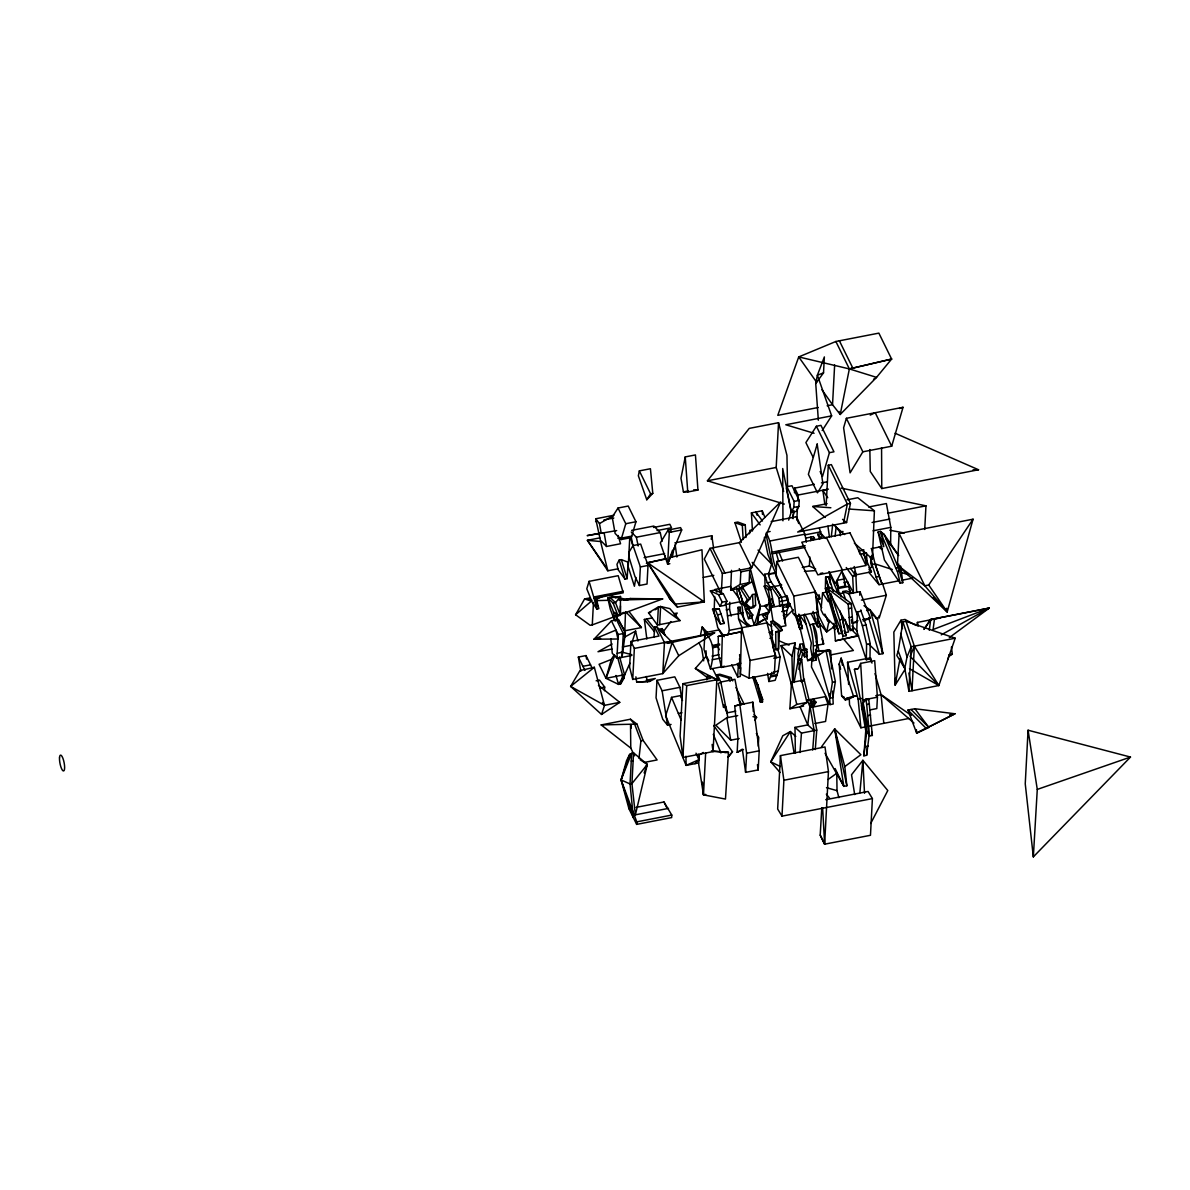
<?xml version="1.0" encoding="UTF-8"?>
<svg xmlns="http://www.w3.org/2000/svg" width="1190" height="1190" viewBox="0 0 1190 1190"><rect width="100%" height="100%" fill="white"/><g stroke="black" fill="none" stroke-linecap="round" stroke-linejoin="round"><path stroke-width="1.5" d="M618.041 615.78L613.148 603.122L607.807 598.049L613.46 611.749L618.041 615.78L620.407 615.319L620.466 596.517L607.807 598.049L610.277 609.116L614.531 620.362M868.655 506.999L886.386 503.548L890.789 527.363L890.626 544.856L889.942 543.458M739.585 654.604L740.522 663.722L721.408 667.426L718.477 654.411L718.239 636.442L741.43 631.741L740.344 673.882L749.09 678.166L774.407 673.243L775.345 655.512L767 622.846L741.682 627.77L741.37 633.645M866.32 659.751L866.588 644.311L862.378 625.687L857.41 611.883L861.054 611.169L866.023 624.973L870.217 643.611L869.964 659.052L866.32 659.751L856.77 631.102L857.41 611.883M787.988 597.915L787.899 602.557L786.545 595.521M840.467 625.955L841.88 633.169L838.861 633.764L825.384 588.529L825.607 577.195L828.642 576.615L830.501 584.156M721.408 667.426L722.315 635.46L718.894 629.941L704.897 632.663L704.004 649.428L710.49 668.973L724.502 666.251M624.839 630.789L625.494 611.705L641.395 627.576L624.839 630.789L615.617 616.018L623.857 612.434M710.49 668.973C713.598 656.478 715.488 642.451 704.897 632.663M714.669 596.458L714.119 612.21L717.763 627.695L724.293 636.739M731.151 616.108L729.529 609.221L729.768 602.214M730.69 590.032L740.18 584.424L751.247 582.267L741.757 587.875L730.69 590.032L731.493 570.337M854.361 543.116L872.419 558.988L874.397 510.808L857.811 497.732L846.982 499.83M793.12 682.435L795.024 642.898L781.012 645.62L791.826 686.109M711.427 750.831L728.459 752.378L725.469 799.07L703.483 794.861L705.655 752.794M821.799 807.668L820.207 834.964L824.625 844.186L828.448 771.596L825.012 746.963L780.432 755.62L777.665 809.036L781.994 816.147L872.404 798.594L870.47 835.291L824.625 844.186L820.193 835.187M895.505 677.973L895.148 685.157L904.936 669.598M606.543 546.463L600.37 540.201L595.714 518.78L613.936 515.24L599.492 523.57L601.158 532.927L604.148 533.016L606.543 546.463L620.555 543.741L618.131 535.515M590.166 597.901L584.573 598.986L575.588 614.754L590.151 625.3L592.278 624.884L593.468 602.408M594.137 598.451L589.08 581.345L618.19 575.692L623.248 592.798L594.137 598.451L596.874 609.057L598.853 608.67L596.13 598.079M604.49 690.721L604.684 687.076L599.537 680.13L596.145 680.784M616.926 658.263L618.175 634.523L611.452 620.853L618.592 619.469L625.315 633.139L622.028 657.267L616.926 658.263L612.27 653.265L610.797 638.777M622.028 657.267L623.277 633.541L616.554 619.871M629.748 537.672L628.216 566.827L634.404 586.268L635.936 577.477M630.953 641.484L629.599 667.203L632.723 679.445L662.8 673.6L678.761 655.72L714.61 632.812L634.359 648.401L630.953 641.484L658.962 636.04L654.574 627.1L656.627 626.713L672.186 642.377L678.761 655.72M632.723 679.445L634.359 648.401M639.387 585.51L640.369 566.931L633.035 545.57L640.681 544.083L648.014 565.458L647.033 584.022L639.387 585.51L634.939 576.466L628.989 557.054L629.257 551.788L633.035 545.57M636.65 824.387L636.784 821.859L621.091 779.926L631.667 753.196L630.046 783.957L633.378 817.723L621.091 779.926L626.55 760.648L629.659 754.43L633.556 752.824L647.301 764.456L635.386 814.823L631.935 783.6L633.556 752.824L629.659 754.43L621.091 779.926L628.945 808.724L636.65 824.387L671.651 817.59L671.785 815.061L663.961 801.971L636.085 807.385M654.024 637.409L654.574 627.1M658.368 606.945L657.43 625.077L680.04 620.615L669.866 608.626L660.614 606.513L658.368 606.945L648.52 612.776L657.43 625.077M659.677 624.631L660.614 606.513L680.04 620.615M681.647 698.173L679.936 687.329L674.789 676.857L656.969 680.323L656.047 697.786L662.77 719.31L667.516 725.127L671.071 724.427M668.14 530.026L660.331 542.908L667.62 564.149L669.301 532.376L668.14 530.026L680.561 527.616L681.706 529.952L667.62 564.149L669.851 563.718M656.627 626.713L664.437 642.57L662.8 673.6L672.186 642.377L714.61 632.812M706.949 676.366L710.861 678.27L682.852 683.715L680.1 735.896L682.926 757.45L713.063 751.604L716.841 679.743L709.076 675.95L706.949 676.366L706.771 679.862M682.926 757.45L686.704 685.604L682.852 683.715M722.36 573.491L721.289 593.631L704.287 559.062L709.984 548.352L739.273 542.655L780.655 501.897L751.649 567.809L722.36 573.491L709.984 548.352M740.18 584.424L740.835 571.869L739.258 568.656M740.701 667.709L740.24 676.485L737.696 676.991L738.336 664.689M742.56 589.035L742.739 585.525M743.452 749.492L737.145 752.348L737.919 737.86L734.736 705.997L742.664 704.153M749.09 678.166L750.027 660.435L741.682 627.77M740.269 704.614L752.854 702.174L759.205 750.816L758.194 769.93L745.609 772.37L746.621 753.255L739.778 704.346M760.455 702.293L757.896 685.098L754.49 677.214L752.749 676.723L760.455 702.293L762.493 701.892L762.582 699.244L760.589 699.899M758.268 746.204L758.729 737.458L756.349 733.427M783.63 491.425L776.192 467.447L778.543 422.703L749.254 428.385L707.425 480.805L784.389 504.069M776.43 569.579C771.001 557.842 773.098 544.098 766.152 533.031M769.677 610.976L768.695 597.365M776.728 561.502L775.954 576.257L792.704 610.291L792.912 613.296L795.827 616.42L817.47 612.225L815.388 591.861L798.371 557.292L776.728 561.502L793.745 596.071L795.827 616.42M768.785 589.139L771.581 586.997L778.929 597.797L779.688 605.963L789.877 603.985L786.813 610.574L786.605 614.576L783.198 615.23M775.939 649.799L775.702 631.845L782.336 630.358L779.748 625.434L773.589 621.002L771.046 621.492L772.31 639.283L775.939 649.799L778.498 649.309L779.45 630.938M782.232 605.472C784.329 592.828 769.052 585.911 768.561 573.52L764.739 574.264L765.081 585.792M793.105 518.662L793.492 511.269M791.261 512.355L793.804 507.416L794.117 501.421L786.888 486.725L791.975 485.743L799.204 500.425L798.892 506.419L796.363 511.373L791.261 512.355L786.367 488.495L786.888 486.725M794.474 492.794L794.712 488.108L814.332 484.3M796.809 520.03L797.479 507.089M797.88 499.711L798.118 495.025L794.712 488.108M781.994 816.147L783.883 780.253L780.432 755.62M803.607 706.087L789.863 708.764L791.514 682.48L804.247 679.996L809.096 700.241M804.589 656.835L804.261 649.74L806.805 649.234L807.132 656.33L804.589 656.835L801.168 650.499L799.948 644.296L802.506 643.805L803.726 650.008L801.168 650.499L798.356 659.245L794.087 682.48M815.626 568.909L809.379 566.053L809.869 557.009M810.717 540.721L810.911 537.092L811.982 539.784L814.525 539.278L813.454 536.601L805.689 538.118M815.73 383.492L823.525 372.872L824.358 356.926L817.381 375.207L815.73 383.492L818.348 420.204M811.937 658.382L811.476 666.995L830.01 704.629L833.208 704.004L832.598 691.093M813.841 702.174L813.186 699.095L816.102 702.293L813.543 702.784L810.628 699.601L807.742 724.918L814.198 730.63L812.711 750.042M826.143 505.631L828.285 465.216L831.364 464.621L850.448 503.4L846.581 522.544L797.657 532.049L847.354 504.01L850.448 503.4M834.636 364.973L832.539 404.719L840.229 414.477L876.539 377.364L891.622 359.053L878.86 333.126L835.871 341.485L798.728 356.926L777.784 415.355L818.184 407.501M829.876 580.779L830.248 573.446M863.405 555.016L863.479 553.514L860.087 554.168M863.152 704.792L860.668 663.38L874.68 660.658L877.417 697.191L876.822 708.571L869.816 709.939M899.119 533.551L897.468 565.057L947.195 611.883L973.063 519.197L899.119 533.551L924.809 585.763L947.195 611.883L946.69 608.283M908.863 690.944L911.183 646.765L902.898 621.924L906.051 621.314L955.198 638.212L938.836 685.529L908.937 691.345L904.772 668.423L898.227 651.094L902.898 621.924M912.016 690.334L914.351 646.155L906.051 621.314M917.222 625.762L917.401 622.4L939.847 618.041M924.719 529.476L925.954 505.839L841.211 488.108M1028.071 730.214L1025.245 783.808L1033.336 856.874L1130.5 757.063L1028.071 730.214L1037.278 789.416L1033.336 856.874M627.175 578.652L628.067 562.171L621.344 559.657L619.157 560.088L616.97 564.328L618.056 569.608L624.988 579.084L627.175 578.652L621.344 559.657M869.28 734.111L866.632 755.293L863.851 755.829L866.766 731.255L863.003 704.019M799.977 752.526L801.465 733.1L794.994 727.388L807.742 724.918L800.052 706.786L806.954 702.427L807.4 700.107L825.22 696.641L828.047 704.123L825.562 721.452L814.867 723.535M815.269 749.551L816.742 730.139L812.755 707.098L816.102 702.293M863.851 755.829L865.755 730.809L861.411 705.7L865.933 699.214L868.715 698.664L872.344 735.45L869.563 735.985L866.766 731.255M866.632 755.293L867.302 746.353M749.551 533.715L749.834 530.353L752.735 529.788M859.73 595.223L860.013 591.668L849.02 593.81L842.818 591.534L845.688 599.715M859.879 792.763L862.884 760.306L887.785 790.547L870.693 823.51M827.407 591.966L822.573 592.903L820.996 609.83L823.183 614.278L838.31 629.451M638.985 758.327L640.934 740.82L634.776 724.517L630.462 719.221L601.173 724.918L630.774 748.079L634.582 755.829M831.275 536.824L832.717 524.165M835.097 536.08L836.124 527.036M614.174 654.931L611.288 659.438L599.076 664.288L605.978 678.315L618.562 684.384L622.087 678.523L622.534 675.102L617.595 657.267M615.959 675.474L618.562 684.384L620.57 683.997L624.096 678.136L624.527 674.715L619.588 656.88M898.762 564.09L898.286 567.615L902.749 582.713L900.205 583.204L884.423 559.999L878.116 531.99L880.659 531.499L884.081 534.325L898.658 555.522L885.955 538.579M767.565 673.361L768.859 681.513L775.196 680.293L778.23 671.13L780.149 656.984L777.516 648.565M929.271 630.254L930.714 619.41M941.245 634.865L989.262 608.075L930.684 619.455L923.946 629.391L930.714 619.559L934.537 618.666L933.079 629.51L989.262 608.075L949.278 637.647M751.5 616.42L754.296 624.973L757.316 624.393L760.202 606.201L750.027 567.392M829.861 698.218L832.435 682.212L825.994 650.424L828.924 649.859L835.365 681.647L832.792 697.652L829.861 698.218L817.679 655.883L825.994 650.424M672.424 556.905L673.957 548.129M711.204 539.204L711.813 535.693L674.879 542.863M757.376 621.864L758.313 616.643M759.25 611.422L760.202 606.201L749.566 573.729M798.936 669.479L802.595 653.503M900.071 658.397L895.148 685.157L893.839 632.069L900.949 620.228L904.995 619.44L915.928 625.419M955.198 638.212L911.183 646.765L907.018 657.029L904.772 668.423L896.799 655.437L898.227 651.094M639.342 470.883L638.361 475.777L646.765 499.755L652.789 493.374L650.424 468.741L639.342 470.883L650.603 493.791L646.765 499.755M685.247 456.915L680.978 478.231L683.417 491.857L687.761 492.005L697.95 490.027L695.436 454.937L685.247 456.915L687.761 492.005M843.502 523.139L847.354 504.01L828.285 465.216M700.523 634.82L702.174 626.966L706.964 632.054M799.948 644.296L797.895 654.217L798.356 659.245L801.361 681.751L801.703 680.502L806.954 702.427L796.764 704.406L789.863 708.764M816.132 641.782L817.277 645.218L812.874 624.125C820.118 635.862 815.79 647.851 815.968 660.123L812.948 660.718C814.005 644.891 813.588 628.201 804.618 614.07M792.6 682.569L791.945 656.151L795.024 642.898M804.455 679.207L803.919 681.26L801.748 659.691L800.915 658.754L798.356 659.245M947.88 659.572L948.683 656.493L952.327 654.202L951.405 647.077M624.527 674.715L605.978 678.315L611.288 659.438M621.15 539.561L625.762 523.719L618.027 508.026L628.216 506.048L635.951 521.741L631.34 537.582L621.15 539.561L615.126 533.462L612.21 517.07L618.027 508.026M829.415 452.691L833.952 451.813L820.951 425.365L816.4 426.258L829.415 452.691L822.513 476.387L820.148 471.552M846.373 418.315L843.621 427.79L850.091 472.861L862.854 451.813L891.697 446.205L903.046 407.307L846.373 418.315L862.854 451.813M775.791 573.446L768.636 573.967L771.685 563.822M727.893 635.029L729.336 630.328L726.049 604.475L741.459 601.486M589.08 581.345L586.789 588.782L592.233 602.274L596.874 609.057M788.702 520.119L791.305 511.7L782.708 468.533L782.961 520.818M792.361 517.829L794.444 511.09L791.305 511.7M632.113 642.139L635.594 631.072L624.631 637.096M754.296 624.973L760.202 606.201L767.252 605.978M875.721 618.384L879.276 617.699L886.342 595.238L882.445 583.293M619.44 599.805L620.466 596.517L615.275 597.99M601.56 714.446L604.49 705.328L594.331 667.293L579.976 670.61L570.635 686.407L601.56 714.446L619.767 702.353L598.451 685.351M682.495 700.464L680.442 695.629L671.532 697.355L665.656 715.681L686.095 765.393L698.396 762.998M768.859 681.513L771.879 672.365M839.218 663.901L841.137 658.13L853.632 696.671L848.455 699.318L845.272 699.928L841.627 695.957L839.218 663.901L840.601 669.211M780.878 626.728L785.906 625.747L782.589 605.219L770.837 607.51L767.52 613.653L767.238 619.216L764.828 614.337L763.772 613.906L762.478 615.2L767.981 623.843L771.685 626.356M667.62 564.149L672.558 550.226M644.132 772.905L647.301 764.456L640.131 759.726M605.978 678.315L614.843 655.229M623.991 636.338L625.315 633.139L618.175 634.523M620.57 683.997L629.927 663.142M860.668 663.38L858.332 668.542L854.435 669.375L862.809 711.293M720.054 606.245L722.211 602.155L726.971 601.233L723.267 593.721L715.13 590.002L710.37 590.924L720.054 606.245L724.814 605.323L726.971 601.233M738.603 589.154L745.505 609.354L753.642 607.569L755.62 605.189L755.07 594.063L752.526 594.554L746.041 603.865L740.537 603.791L737.131 593.319L736.774 587.86M754.966 720.381L756.587 717.317L754.088 714.759M813.543 702.784L810.212 707.589L814.198 730.63M748.525 618.681L750.295 615.513L752.839 615.022L748.049 608.864L745.505 609.354L748.525 618.681L751.069 618.19L752.839 615.022M645.367 767.461L647.301 764.456L631.935 783.6L630.046 783.957L621.091 779.926M816.4 426.258L805.883 442.591L813.023 457.079M822.186 430.557L831.646 415.86L817.381 375.207L823.525 372.872M897.632 565.28L924.809 585.763L928.706 585.004L973.063 519.197M776.326 657.728L772.652 645.962L775.196 645.471M845.272 699.928L846.283 698.5L856.175 695.704L852.992 696.314M848.455 699.318L849.467 697.876L856.175 695.704M867.822 699.928L868.715 698.664M821.427 746.918L834.651 728.905L860.876 754.713L844.811 766.583L846.864 785.787L843.859 786.367L825.027 753.225M662.443 632.842L670.877 621.537M675.102 615.885L677.214 613.058L673.614 613.757M620.466 596.517L615.513 602.661L613.148 603.122M728.087 757.197L732.49 751.738L713.658 725.484M755.62 605.189L748.049 608.864M727.878 757.256L732.49 751.738M748.555 608.566L743.482 604.356L747.499 599.745L750.042 599.254L741.697 586.045M706.191 676.723L695.347 668.453L706.399 655.928L708.809 660.822M611.452 620.853L593.989 639.223L617.952 639L615.989 630.06L593.989 639.223L600.638 638.331M770.034 633.11L772.607 630.522M784.165 618.815L793.165 609.711M695.005 763.668L698.991 759.666L698.203 754.222M774.184 586.521L781.473 597.291M575.588 614.754L591.43 601.099L584.573 598.986M594.331 667.293L570.635 686.407L604.49 705.328L619.767 702.353M828.106 779.48L836.763 773.262L837.031 790.666L838.876 797.716M835.306 625.851L826.708 631.89L818.333 622.072M737.74 715.621L726.822 717.749L715.845 725.231L730.705 740.195L739.198 738.544M873.534 379.342L876.539 377.364L849.363 368.915L798.728 356.926L816.682 382.317M807.727 660.629L816.548 654.842L819.657 654.232L810.836 660.034L807.727 660.629L806.076 653.637M826.143 651.674L828.924 649.859M740.002 704.688L734.929 679.282L720.798 682.019L718.239 683.625L723.535 707.455L724.011 705.015L726.956 712.87L735.792 711.159M703.275 752.467L699.244 754.936L698.738 764.397L703.483 794.861L705.759 794.429M737.145 752.348L742.367 749.164L745.609 772.37M654.991 609.845L660.614 606.513M739.6 588.291L749.09 582.684L749.745 570.129L740.835 571.869M624.438 600.177L630.403 598.511L662.652 598.927L592.278 624.884M916.404 729.619L916.657 733.085L954.99 713.777L914.842 708.734L907.955 710.073L916.657 733.085L928.855 727.432L914.842 708.734M766.509 618.384L757.019 623.768L763.251 619.782M612.106 643.983L598.005 651.733L611.943 649.011M635.877 676.827L636.68 682.078L649.814 681.364L655.274 678.479L646.215 680.234M916.657 733.085L954.99 713.777L949.561 714.833M870.232 415.102L875.215 412.722L891.697 446.205M595.089 599.953L604.267 595.58M851.341 619.797L852.174 623.188L858.02 620.793M863.181 621.046L870.485 618.056L860.013 591.668M984.1 610.143L989.262 608.075L934.537 618.815M1037.278 789.416L1130.5 757.063M899.551 408.512L903.046 407.307M742.188 703.885L734.736 705.997M758.759 615.289L769.231 611.957M786.679 606.409L790.175 605.293L786.65 605.398M769.394 611.809L764.605 605.636L767.654 604.847L769.632 602.467L771.492 607.093M801.168 650.499L804.261 649.74M803.726 650.008L806.805 649.234M665.865 558.556L647.806 562.944L669.598 598.451L677.422 607.108L704.331 601.872L701.966 549.78L669.479 557.679M741.43 631.741L718.239 636.442M835.871 341.485L849.363 368.915L891.622 359.053L849.363 368.915L840.229 414.477L839.039 411.487M834.011 623.277L835.395 640.86L857.707 635.713L852.516 630.507M858.674 635.832L835.395 640.86M827.154 405.76L832.539 404.719L821.963 389.785M831.646 415.86L785.802 424.771L814.094 433.279M707.425 480.805L776.192 467.447M650.603 493.791L652.789 493.374M683.417 491.857L688.504 490.875M595.58 521.562L597.306 521.22M603.895 519.941L613.787 518.022M821.457 482.902L826.812 481.876M625.762 523.719L635.951 521.741M601.158 532.927L587.161 535.634L616.673 530.591M798.118 495.025L828.433 489.135M824.893 504.753L822.87 490.459L826.693 489.715M631.652 530.368L653.846 526.054L660.272 532.57L662.071 541.346M599.805 537.895L587.399 540.305L607.837 570.784L618.027 568.805M653.518 527.468L669.836 524.299L671.532 527.75L657.044 530.562M794.117 501.421L799.204 500.425M617.788 538.192L621.24 537.523M621.567 538.088L631.756 536.11M752.467 531.023L751.396 512.89L762.255 510.793L764.962 517.486M869.845 449.537L870.262 471.448L881.76 488.555L978.537 469.753L895.088 433.249M631.236 532.004L636.367 537.211L660.272 532.57M793.804 507.416L798.892 506.419M669.301 532.376L681.706 529.952M825.206 517.471L812.711 506.494L827.139 503.682M741.415 542.313L734.914 522.618L737.845 522.053L745.252 524.745L745.996 537.523M734.914 522.618L742.322 525.326L745.252 524.745M771.165 521.622L796.348 516.728L804.931 534.191L806.359 542.179M767.134 532.079L770.138 531.484M644.102 557.619L664.585 553.648M887.918 513.217L925.954 505.839M646.929 562.721L665.701 559.077L664.957 555.447M646.348 563.301L651.778 562.245M770.049 540.974L804.931 534.191M640.369 566.931L648.014 565.458M804.842 534.92L820.892 531.811M872.106 522.484L889.837 519.048M819.657 539.234L817.753 534.295L821.13 533.641L825.682 538.445M836.734 527.973L839.991 532.064L843.011 531.469M812.041 538.743L814.585 538.252M873.058 530.799L890.789 527.363M772.057 552.16L805.199 545.719M771.968 553.841L805.05 547.415M881.537 534.816L884.081 534.325L898.286 567.615L895.743 568.106L881.537 534.816L883.783 546.701L878.116 531.99M594.227 596.904L623.337 591.252M703.26 577.403L713.807 575.35M858.719 551.059L864.029 550.018M871.125 548.649L881.76 546.582M623.857 599.79L630.403 598.511M596.294 606.186L598.287 605.799M768.636 573.967L775.716 572.598M802.298 567.437L809.379 566.053M764.739 574.264L767.252 582.758L771.075 582.014M820.267 573.461L822.826 572.955M870.307 557.337L872.032 564.476L875.081 563.881L892.322 569.519M710.37 590.924L718.507 594.643L723.267 593.721M764.188 586.149L766.732 585.659L770.852 589.452L773.887 605.279L771.343 605.769L764.188 586.149L768.309 589.942L771.343 605.769M781.77 585.019L770.361 587.265L767.252 582.758M868.923 567.913L871.883 567.332L871.199 556.965M648.52 612.776L650.766 612.329M768.309 589.942L770.852 589.452M853.632 575.291L871.452 571.825L863.479 553.514M846.239 567.511L852.68 576.421L855.908 575.796L856.681 592.263M844.245 578.98L837.031 580.378L838.355 587.384L845.569 585.986L841.866 570.873M646.839 639L644.355 619.44L652.046 617.952M895.743 568.106L897.439 571.572L899.997 571.066L899.878 565.8M843.874 582.55L847.697 581.806L850.166 591.638L849.05 589.333M872.032 564.476L876.108 577.046L879.172 576.451L882.073 584.082L875.081 563.881L871.69 549.735M712.527 609.235L719.296 609.057L724.323 623.381L720.5 624.125L714.952 615.602L712.527 609.235L719.296 609.057M826.589 587.905L829.698 587.31L851.296 603.598L853.289 630.016L850.181 630.611L848.187 604.193L826.589 587.905L849.987 629.555L853.081 628.945M778.929 597.797L787.408 596.145M793.745 596.071L815.388 591.861M741.757 626.996L738.559 618.934L738.008 607.376L740.269 606.945L740.582 613.549M726.108 609.875L729.529 609.221M838.355 587.384L836.659 583.948L838.191 588.514L849.229 586.372M779.926 601.545L788.42 599.894M715.473 609.801L717.481 614.799L721.304 614.055M764.605 605.636L767.148 605.145M842.818 591.534L846.179 590.88L852.382 593.155M868.76 572.182L879.023 584.677L898.361 580.913M901.99 580.214L912.834 578.102M828.865 571.587L837.388 591.534L837.448 590.329L839.143 593.78L843.874 592.858M727.492 615.795L742.902 612.805M779.718 605.532L789.907 603.553M783.184 607.406L788.286 606.409M763.772 613.906L768.814 612.924M764.828 614.337L768.19 613.683M762.478 615.2L767.639 614.1M781.711 611.571L786.813 610.574M861.382 600.087L886.342 595.238M622.4 646.988L631.116 645.292M848.187 604.193L851.296 603.598M580.824 671.22L578.355 657.059L586.001 655.586L591.891 667.575M738.559 618.934L748.198 626.386L750.459 625.94L744.955 621.686M729.336 630.328L741.325 627.993M667.218 643.344L672.186 642.377L664.437 642.57M617.194 653.265L622.296 652.269M848.515 608.67L851.609 608.06M773.961 624.631L776.52 624.125M620.035 657.743L631.831 655.452M866.573 610.544L870.083 609.86L877.536 619.321L882.876 653.652L879.365 654.336L869.295 644.638M582.907 666.326L590.552 664.838M769.201 632.619L771.745 632.128L772.727 634.865M809.855 624.72L819.241 622.891L823.644 643.983L814.243 645.813M775.702 631.845L778.245 631.355L778.498 649.309M849.139 617.625L852.248 617.015M830.918 593.631L839.575 619.931L842.609 619.336L846.09 635.683L843.056 636.263L825.384 588.529M802.179 627.517L799.635 628.023L796.467 615.2L799.844 628.989L802.387 628.499L799.011 614.709L802.387 628.499L799.055 618.384M712.602 645.397L719.608 644.043M712.765 646.274L719.772 644.921M811.297 613.832L817.56 626.55L820.312 626.014L816.31 612.582M712.765 647.717L718.016 646.706L719.132 649.77M862.631 619.573L870.485 618.056M769.9 638.346L772.444 637.855M852.174 623.188L856.889 622.266M862.378 625.687L866.023 624.973M712.037 656.077L719.043 654.723M844.721 632.738L848.53 631.994L845.183 619.573M712.319 659.721L721.066 658.025M622.087 678.523L624.096 678.136M599.596 688.058L604.684 687.076M636.68 682.078L649.814 681.364M750.027 660.435L775.345 655.512M773.798 658.219L780.149 656.984M804.812 652.343L807.37 651.852M812.398 654.738L815.418 654.158M866.588 644.311L870.217 643.611M721.199 682.703L717.258 674.685L719.801 674.195L731.062 677.586L732.698 680.903M799.189 660.182L801.748 659.691M830.739 654.902L853.394 650.499L842.58 637.929M686.704 685.604L716.841 679.743M656.969 680.323L662.116 690.795L679.936 687.329M717.258 674.685L728.503 678.077L731.062 677.586M773.47 672.053L778.23 671.13M770.733 675.831L777.085 674.596M770.376 676.946L776.713 675.712M848.604 684.473L847.548 662.295L870.47 657.847L871.987 663.098M854.435 669.375L857.931 668.691M948.757 654.902L952.327 654.202M832.435 682.212L835.365 681.647M678.374 713.494L681.944 712.795M645.203 762.255L657.118 759.949L643.106 740.403L636.947 724.1L601.173 724.918M846.283 698.5L849.467 697.876M814.495 705.239L811.952 705.73L810.628 699.601M828.047 704.123L810.212 707.589L807.4 700.107M640.934 740.82L643.106 740.403M866.171 726.763L860.876 727.789L858.154 699.11L861.679 698.426M875.78 695.689L881.076 694.663L911.332 715.339M863.405 699.913L877.417 697.191M863.315 703.677L869.563 735.985L866.692 704.554L869.459 704.019M631.25 761.05L633.139 760.693M867.822 715.621L870.604 715.086M801.465 733.1L816.742 730.139M869.697 726.079L908.967 718.448M746.621 753.255L759.205 750.816M865.621 746.532L868.402 745.996M783.883 780.253L828.448 771.596M633.511 815.195L668.497 808.382M636.784 821.859L671.785 815.061M825.756 799.695L868.075 791.469L872.404 798.594M724.874 752.66L728.459 752.378L712.736 751.396M674.923 604.089L704.331 601.872L647.806 562.944L677.422 607.108L669.598 598.451L668.691 595.208M804.425 571.379L815.165 570.59M816.89 598.957L819.97 598.793L818.988 594.658M595.372 600.638L608.105 600.31M619.008 600.028L662.652 598.927M815.507 650.87L830.68 650.469L831.557 668.929M815.671 651.406L827.481 651.094M973.033 469.842L978.537 469.753M693.606 489.878L697.95 490.027M812.711 506.494L830.858 507.758M849.005 509.037L874.397 510.808M700.746 601.441L704.331 601.872M752.972 716.678L756.587 717.317M889.837 530.234L904.37 532.971M609.235 595.625L628.112 599.805M621.344 651.956L631.786 654.664M826.485 787.676L837.031 790.666M714.952 679.356L718.448 680.412L712.825 668.988M586.7 598.57L591.846 600.147M900.949 572.331L907.836 574.591M748.391 606.93L751.098 608.075L746.041 603.865L747.037 606.365M779.078 640.8L789.03 645.159M794.013 647.345L798.996 649.532M780.372 766.539L770.778 761.853L782.782 735.777L790.398 731.553L795.798 736.402M841.627 695.957L844.365 697.295M695.347 668.453L718.448 680.412M909.472 668.691L938.836 685.529L914.351 646.155L910.186 656.419L938.836 685.529M863.955 605.695L870.083 609.86L882.876 653.652L881.522 650.38M879.514 546.701L882.489 548.858M630.462 719.221L636.947 724.1M842.535 519.361L846.581 522.544M879.083 547.177L881.924 549.468M620.273 614.962L620.436 605.918M650.573 565.25L647.806 562.944L650.171 565.607M875.022 673.629L881.076 694.663L913.98 723.044M833.536 524.805L844.647 534.563M868.983 569.549L871.452 571.825M758.03 550.063L772.399 564.834L766.018 534.161M610.173 597.603L615.513 602.661L620.407 615.319M781.012 645.62L791.945 656.151M872.493 614.427L877.536 619.321M852.04 625.925L857.231 631.131M846.016 623.991L848.619 626.595M911.019 709.478L928.855 727.432M907.955 710.073L925.805 728.027M933.198 597.335L947.195 611.883L928.706 585.004M817.753 534.295L821.159 537.91M771.046 621.492L779.792 630.864L782.336 630.358L773.649 621.671M752.169 562.349L765.646 577.596M780.105 772.503L770.778 761.853L790.398 731.553L794.176 753.344M826.976 619.782L829.37 622.563M832.97 626.758L835.38 629.555M646.646 618.993L654.634 628.722M644.355 619.44L654.619 631.935M826.336 794.176L829.772 798.416M595.714 518.78L599.492 523.57M745.505 609.354L750.295 615.513M629.153 611.734L641.395 627.576M881.403 535.173L880.659 531.499L882.772 534.325M739.421 598.749L730.318 586.462L714.907 589.452L716.93 592.189M762.463 521.012L755.888 512.027L757.242 515.374M751.396 512.89L760.157 524.879M850.538 568.374L855.908 575.796M798.817 614.085L805.898 623.872M602.423 702.412L604.49 705.328M606.141 567.332L587.399 540.305L600.563 541.539L607.837 570.784L606.707 568.478M815.626 596.636L817.426 599.284L819.97 598.793L814.585 590.865L815.254 593.364M822.87 490.459L827.749 497.718M822.573 592.903L828.3 601.679M722.479 620.54L724.323 623.381M739.154 586.536L747.499 599.745M752.749 676.723L757.896 685.098L762.626 699.497L758.491 689.56L762.493 701.892M738.008 607.376L748.198 626.386M839.381 340.801L852.888 368.231M826.381 537.449L842.431 570.084L835.246 583.606L829.609 572.152M841.553 570.754L853.453 592.888L852.68 576.421M844.439 583.695L845.569 585.986M817.009 598.124L821.71 607.688M824.848 614.055L828.775 622.028L826.708 631.89L818.631 615.483L816.667 599.968M816.995 618.339L819.241 622.891M817.961 621.24L820.312 626.014M860.876 727.789L849.556 704.792L849.214 697.399M739.273 542.655L751.649 567.809M835.112 768.576L843.859 786.367L834.651 728.905L844.811 766.583M712.527 547.861L724.903 573M718.507 594.643L722.211 602.155M737.339 663.514L739.704 668.304L738.886 662.875M670.372 529.595L671.517 531.945M731.746 664.883L737.696 676.991M735.97 687.567L744.152 704.197M728.503 678.077L730.139 681.409M738.336 698.039L741.608 704.688M702.174 626.966L704.48 631.682L704.897 636.873M698.887 642.66L701.728 648.446L703.677 660.822M663.961 801.971L666.906 807.936M578.355 657.059L584.93 670.431M696.016 753.196L698.991 759.666L686.095 765.393L685.961 756.215M665.165 635.386L662.131 628.618L660.123 629.004L661.491 632.321M854.718 571.468L856.175 574.8L854.182 566.514M671.532 697.355L681.26 720.307M713.286 734.349L720.932 752.943M664.853 635.252L662.131 628.618L662.904 631.86M778.513 551L782.589 561.055M849.02 593.81L857.529 615.245M876.108 577.046L879.023 584.677M880.659 531.499L882.623 536.69M844.156 630.536L846.09 635.683M809.944 699.601L811.074 702.606M771.507 598.734L773.887 605.279M796.348 516.728L798.683 523.481M757.316 624.393L756.929 623.188M821.918 638.822L823.644 643.983M833.372 591.296L828.746 577.269L825.607 577.195M839.723 610.574L842.609 619.336M829.192 588.381L825.726 577.864L828.344 588.187M794.846 613.817L799.844 628.989M840.214 593.319L841.33 596.726M748.703 607.867L750.384 612.999M875.081 563.881L879.172 576.451M754.49 677.214L757.926 687.79M717.481 614.799L720.5 624.125M738.559 588.976L743.482 604.356M819.434 528.449L822.022 536.794M630.388 537.568L633.05 546.18M619.157 560.088L624.988 579.084M799.025 625.568L797.583 619.931M813.053 611.437L817.56 626.55M868.626 617.551L879.365 654.336M847.548 662.295L858.154 699.11M776.282 553.008L778.766 561.754M780.402 583.561L781.889 588.812L767.952 554.674L764.352 537.359M803.562 614.992L811.327 643.016L810.658 648.163L812.948 660.718M900.622 633.407L907.018 657.029M778.543 422.703L786.947 455.339L787.542 486.68M829.207 591.623L838.861 633.764M870.589 561.948L871.883 567.332M863.137 550.241L866.156 562.811M791.514 682.48L796.764 704.406M871.556 555.373L872.419 558.988M897.439 571.572L900.205 583.204M799.903 627.383L805.258 650.127M635.594 631.072L637.929 641.038M646.259 676.456L647.524 681.796M739.421 658.829L740.522 663.722M834.651 728.905L846.864 785.787M917.401 622.4L918.174 626.014M839.575 619.931L843.056 636.263M878.934 616.033L879.276 617.699M817.679 644.578L819.166 651.644M636.367 537.211L638.167 545.987M720.798 682.019L726.956 712.87M631.399 537.984L633.214 547.088M871.645 731.865L872.344 735.45M616.122 612.865L617.61 620.734M613.46 611.749L615.245 621.195M860.816 609.92L861.054 611.169M818.363 626.371L818.512 627.249M900.949 620.228L902.481 628.603M908.863 673.005L912.09 690.736M838.191 588.514L839.143 593.78M814.674 652.953L815.968 660.123M841.137 658.13L842.401 665.284M815.596 649.368L816.548 654.842M586.001 655.586L586.611 659.126M726.822 717.749L730.705 740.195M782.514 607.153L785.236 623.917M770.837 607.51L773.054 621.195M854.703 794.578L851.534 774.75L862.884 760.306L864.52 793.284M726.093 706.964L727.745 717.496M662.116 690.795L667.516 725.127M842.133 616.197L843.859 627.219M827.928 526.203L829.445 536.913M711.813 535.693L713.569 548.099M675.132 544.633L676.887 557.039M865.933 699.214L866.692 704.554M757.45 764.575L758.194 769.93M757.896 685.098L758.298 688.073M712.126 744.419L713.063 751.604M859.165 549.765L859.626 553.395M839.991 532.064L840.452 535.693M741.653 603.107L743.824 620.064M900.785 566.202L902.749 582.713M881.076 694.663L883.798 723.341M630.923 724.561L631.236 728.116M596.235 596.785L596.592 607.629M705.997 650.737L706.265 654.188M702.472 782.142L702.755 785.772M703.052 789.416L703.483 794.861M816.89 605.591L817.158 609.265M866.424 552.636L867.212 564.729M762.255 510.793L762.478 514.407M742.322 525.326L743.155 539.516M822.632 807.683L824.625 844.186M752.526 594.554L753.077 605.68M628.677 803.428L628.945 808.724M870.47 657.847L870.649 661.536M829.475 693.562L830.01 704.629M752.854 702.174L753.285 711.456M768.561 573.52L768.621 575.529M794.994 727.388L795.366 753.344M630.522 724.636L630.774 748.079M881.567 447.723L881.76 488.555M817.188 444.063L808.382 474.319L817.5 492.839L822.915 483.899L817.188 444.063M790.175 605.293L787.021 607.034L790.175 605.293M849.972 532.867L801.777 542.223L817.842 574.859L866.023 565.503L849.972 532.867M59.5 757.866A8.062 2.097 79 0 0 63.055 770.837A8.062 2.097 79 0 0 63.605 760.455A8.062 2.097 79 0 0 59.5 757.866"/></g></svg>
